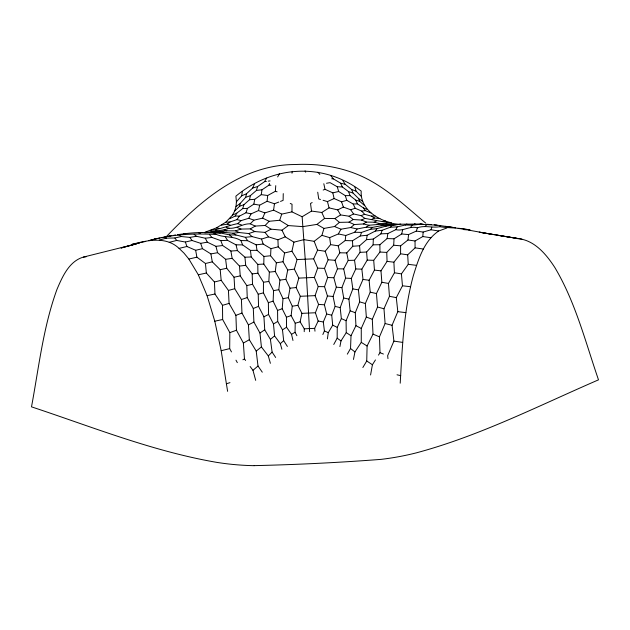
<?xml version="1.0" encoding="UTF-8"?>
<svg xmlns="http://www.w3.org/2000/svg" width="630" height="630" viewBox="0 0 630 630"><rect width="100%" height="100%" fill="white"/><g stroke="black" fill="none" stroke-linecap="round" stroke-linejoin="round"><path stroke-width="0.94" d="M353.461 359.462L354.934 351.95L361.266 342.381L361.273 328.443L366.329 317.024L365.361 303.518L370.219 292.178L369.109 280.248L374.456 270.089L373.708 260.324L379.953 252.039L379.89 244.708L387.111 238.573L387.828 233.565L395.813 229.666C403.381 231.556 409.87 225.461 417.399 227.832C424.722 224.949 432.133 228.202 439.638 226.698C449.749 228.328 460.113 227.477 470.208 230.107L463.704 229.588M281.886 349.264L280.334 343.681L274.578 335.877L273.483 323.985L268.553 314.441L268.364 302.683L263.411 292.848L263.458 282.248L257.922 273.2L257.78 264.411L251.22 256.985L250.464 250.401L242.629 244.897L240.912 240.566C232.588 235.258 222.028 238.423 213.783 233.037C201.663 231.864 189.41 232.84 177.408 234.73M378.488 355.107L380.008 352.698L379.465 336.845L385.111 323.521L383.977 308.747L389.45 296.313L388.466 283.437L394.435 272.766L393.892 262.19L400.578 253.795L400.625 245.842L407.964 239.983L408.587 234.573L416.312 231.076L423.163 232.053L431.03 229.777L438.716 230.982L446.883 227.997M231.486 351.918L229.69 348.611L229.832 332.624L222.642 319.505L222.508 305.329L214.964 294.013L214.444 282.012L206.349 273.034L205.451 263.505L196.899 257.174L195.654 250.275L186.905 246.503L179.054 248.377C166.052 236.085 147.459 240.235 132.048 244.345L139.498 243.109M398.38 224.469C387.151 222.366 376.063 220.532 364.888 218.366L360.99 215.633L353.564 213.948L350.69 209.758L343.358 207.081L337.696 209.9L329.065 207.884L321.773 212.475L311.527 211.074L302.14 216.744L291.966 211.869L292.029 204.222L290.249 203.451M333.75 344.484L337.16 338.192L337.263 327.372L341.35 318.591L340.192 307.629L343.72 298.022L341.901 287.634L345.602 278.113L343.697 268.9L348.201 260.426L346.752 252.921L352.753 246.251L359.58 245.771L366.502 239.676L373.33 239.038L380.937 233.848L387.828 233.565M304.227 331.671L304.274 328.829L300.108 321.836L301.912 313.362L297.888 305.329L300.313 296.289L296.147 287.556L298.809 278.106L294.36 269.136L297.069 259.552L291.934 251.22L293.942 242.156L303.896 239.644L314.181 241.314L321.922 235.329L323.954 228.43L334.514 226.509L339.428 222.374L349.02 222.162L354.343 224.548L363.289 223.965L368.967 225.249L377.228 224.556L396.49 224.571L381.087 225.784L372.558 227.375L366.219 227.202L357.108 228.989L350.705 227.54L340.948 229.21L334.514 226.509M296.903 335.711L295.053 332.27L295.218 323.237L291.115 315.583L292.273 306.219L288.335 297.683L290.013 288.186L285.863 279.35L287.721 269.979L282.996 261.726L284.587 252.969L278.208 246.842L277.925 239.802L268.553 236.88L264.994 232.391L254.764 231.564L248.708 233.549L239.085 232.533L232.95 233.226L223.855 232.368L204.663 232.32M287.382 346.437L283.673 340.633L282.484 329.852L277.704 321.45L277.57 310.417L273.129 301.14L273.57 290.627L268.829 281.46L269.349 272.121L263.797 264.057L263.954 256.457L257.032 250.315L256.15 244.826L247.637 240.691L240.912 240.566M283.256 193.599L283.114 200.387L280.515 201.395M362.864 367.51L366.739 360.974L367.093 345.996L373.015 334.113L372.306 319.315L377.535 307.015L376.449 293.548L381.851 282.272L380.985 270.853L387.064 261.379L386.749 252.417L393.679 245.22L394.041 238.809L401.68 233.982L408.587 234.573M347.327 354.154L350.54 348.492L351.02 335.727L355.942 325.678L355.288 312.724L359.651 301.864L358.431 289.839L363.014 279.444L361.856 269.152L367.219 260.103L366.613 252.024L373.094 244.842L373.33 239.038M292.974 340.476L291.532 334.325L286.563 327.246L286.422 317.229L282.209 308.747L283.02 298.667L278.799 289.698L279.94 280.082L275.247 271.498L276.365 262.805L270.585 255.756L270.939 248.661L263.159 244.038L256.15 244.826M400.207 383.205C402.294 347.075 403.743 310.527 413.406 275.428C418.446 259.276 423.966 240.967 438.716 230.982M205.459 232.053L216.35 227.902L225.902 222.122L232.517 215.082L234.667 211.026L239.597 206.254L243.881 204.726L249.527 199.718L254.717 199.316L261.253 194.646L267.687 195.497L275.349 191.299L275.759 185.653M407.964 239.983L415.028 240.975L422.793 236.549L423.163 232.053M234.667 211.026L235.982 206.608L236.423 201.797L235.888 196.174C272.349 165.729 322.717 162.036 361.203 191.087C360.029 208.341 376.504 219.429 391.514 222.823M232.517 215.082L236.848 213.121L242.715 208.585L247.464 208.373L253.835 204.136L259.678 205.175L267.089 201.269L267.687 195.497M322.851 334.53L324.418 330.939L323.3 321.977L326.679 313.992L324.403 304.794L327.442 295.958L324.544 286.674L327.655 277.531L324.497 268.388L328.12 259.788L325.198 251.252L330.6 244.629L338.223 245.81L345.201 240.566L345.76 235.502L354.643 232.257L361.596 232.407L370.322 229.344L376.984 228.643L385.497 226.257L400.286 224.217L423.013 223.989M225.902 222.122L230.052 221.973L236.943 219.602L239.416 216.129L245.991 212.751L251.094 213.861L258.497 210.57L264.876 212.901L273.593 210.16L274.444 203.758L278.783 202.073M327.395 338.909L328.277 332.664L332.703 325.167L331.726 315.205L335.136 306.4L333.065 296.462L336.318 287.178L333.845 277.736L337.483 268.805L335.034 260.284L339.814 252.803L338.223 245.81M366.502 239.676L367.172 235.258L375.299 231.06L382.095 230.289L390.403 227.194L397.168 226.879L405.389 224.989L412.059 225.186L420.021 224.319L437.015 225.154M261.253 194.646L262.001 189.795L269.01 185.11L270.939 185.267M236.423 201.797L241.652 195.851L242.314 191.709M291.981 173.226L292.312 171.344M370.574 374.992L372.409 364.762L375.448 359.935M253.835 204.136L254.717 199.316M339.909 346.602L340.995 340.917L346.248 332.632L346.083 320.725L350.154 310.803L348.918 299.116L352.839 288.918L351.327 278.421L355.777 268.963L354.532 260.253L360.061 252.339L359.58 245.771M249.527 199.718L250.386 195.631L256.441 190.425L257.599 186.535L264.537 181.653L266.687 178.101M258.497 210.57L259.678 205.175M235.982 206.608L240.376 203.262L245.645 197.363L246.487 193.741L252.63 188.079L254.37 184.157M401.68 233.982L402.672 229.879M239.597 206.254L240.376 203.262M269.01 185.11L269.443 183.424M242.715 208.585L243.881 204.726M431.03 229.777L431.802 227.233M380.937 233.848L382.095 230.289M209.782 232.123C216.137 230.32 222.941 230.879 229.06 228.249C236.77 228.95 242.574 223.493 250.252 223.815L253.914 220.161L262.639 218.137L269.144 221.287L279.704 220.272L281.72 214.121L291.966 211.869M245.991 212.751L247.464 208.373M416.312 231.076L417.399 227.832M314.984 331.183L314.669 328.356L318.158 321.024L315.409 312.756L318.567 304.416L315.071 295.643L318.221 286.587L314.37 277.428L317.67 268.128L313.653 258.843L317.575 250.134L314.181 241.314M345.201 240.566L352.501 240.755L360.234 235.951L361.596 232.407M387.97 358.604L387.647 355.706L393.907 341.106L392.049 325.293L397.814 311.661L396.294 297.628L402.468 285.792L401.412 273.892L408.24 264.324L407.681 254.827L415.091 247.858L415.028 240.975M262.639 218.137L264.876 212.901M395.813 229.666L397.168 226.879M210.444 230.383C219.917 229.548 228.414 225.367 237.675 223.65L241.164 220.602L248.763 218.279L251.094 213.861M321.922 235.329L329.663 237.636L338.365 233.943L340.948 229.21M229.58 218.775L235.266 215.995L236.848 213.121M277.649 176.92L279.429 173.778M410.697 227.257L412.059 225.186M375.299 231.06L376.984 228.643M354.643 232.257L357.108 228.989M425.242 226.288L426.557 224.831M204.782 232.816L226.879 230.84L235.589 230.832L240.983 229.076L250.323 228.895L255.229 226.075L265.143 225.469L269.144 221.287M270.388 363.305L268.309 355.934L272.113 352.091L270.412 339.389L264.734 329.797L263.931 316.803L258.536 306.345L258.229 294.241L252.512 284.264L252.173 273.9L245.7 265.325L244.944 257.221L237.439 250.598L236.014 244.834L227.509 240.314L225.343 236.872M279.704 220.272L288.327 225.571L302.849 226.627L316.977 224.39L324.56 218.421L334.869 218.571L340.554 214.924L349.099 216.216L353.241 219.531L361.549 220.043L366.4 222.083L374.149 222.201L379.323 223.469L386.182 223.563L387.056 222.705M439.638 226.698L440.669 225.682L455.71 227.8M390.403 227.194L392.08 225.564M166.588 236.392C201.096 200.316 242.251 164.469 295.218 164.532C316.488 163.485 338.145 166.399 357.871 174.62C383.93 185.362 404.452 205.388 425.778 223.146M280.334 343.681L283.673 340.633M370.322 229.344L372.558 227.375M255.693 380.37L252.969 370.314L258.009 366.014L256.213 351.075L249.323 339.735L248.417 324.883L241.967 313.055L241.408 299.51L234.738 288.713L234.037 277.224L226.745 268.278L225.619 259.3L217.586 252.701L215.956 246.338L207.349 242.18L200.655 243.33L192.016 240.487L185.377 242.03L176.668 240.447L169.234 242.322M270.412 339.389L274.578 335.877M350.705 227.54L354.343 224.548M256.213 351.075L261.403 346.941L259.969 333.026L253.914 322.064L253.291 308.495L247.251 297.596L246.787 285.587L240.243 275.909L239.51 266.088L232.147 258.347L230.887 251.039L222.658 245.535L220.799 240.629L211.956 237.439L205.278 238.219L196.434 236.282L189.898 237.392L181.275 236.518L174.888 237.998L166.328 238.156L159.319 240.069M221.492 225.154L227.209 224.138L230.052 221.973M265.143 225.469L270.955 229.162L281.988 230.178L288.327 225.571M366.219 227.202L368.967 225.249M405.389 224.989L406.862 223.973M259.969 333.026L264.734 329.797M282.484 329.852L286.563 327.246M349.02 222.162L353.241 219.531M363.289 223.965L366.4 222.083M273.483 323.985L277.704 321.45M291.532 334.325L295.053 332.27M245.598 360.462L244.464 358.942L243.377 343.043L249.323 339.735M312.157 202.569L310.511 203.466L311.527 211.074M264.994 232.391L270.955 229.162M374.149 222.201L376.449 221.004M377.228 224.556L379.323 223.469M242.881 359.769L244.464 358.942M263.931 316.803L268.553 314.441M248.417 324.883L253.914 322.064M349.099 216.216L353.564 213.948M361.549 220.043L364.888 218.366M385.497 226.257L387.387 225.32M372.023 219.201L374.48 218.019L379.858 218.563M323.088 200.277L327.458 201.6L334.12 198.544L341.547 201.828L346.791 200.332L353.186 204.033L357.454 203.876L363.392 207.908L367.455 209.514M241.652 195.851L246.487 193.741M381.087 225.784L383.079 224.941M253.291 308.495L258.536 306.345M277.925 239.802L285.24 236.856L293.942 242.156M323.182 190.032L325.001 189.299L332.805 192.859L338.656 191.504L345.303 195.623L350.004 195.623L355.769 200.143L359.683 201.34L364.707 205.679M420.021 224.319L421.202 223.855M243.377 343.043L236.447 330.23L235.896 315.354L241.967 313.055M245.645 197.363L250.386 195.631M360.99 215.633L364.628 214.318L371.353 216.114L374.48 218.019M229.832 332.624L236.447 330.23M277.57 310.417L282.209 308.747M286.422 317.229L291.115 315.583M227.619 391.34L226.398 383.82L229.966 382.623M350.69 209.758L355.194 208.254L361.714 211.082L364.628 214.318M241.408 299.51L247.251 297.596M268.364 302.683L273.129 301.14M217.665 232.415L229.446 234.832L235.959 234.99L245.346 237.305L252.039 236.589L261.544 239.061L268.553 236.88M252.63 188.079L257.599 186.535M383.001 221.539L385.339 220.862M222.508 305.329L229.076 303.408L235.896 315.354M295.218 323.237L300.108 321.836M134.592 244.267L121.078 248L136.647 243.786L83.491 257.064C69.15 261.159 62.417 276.664 57.039 289.217C43.187 327.041 38.863 367.479 31.5 406.846C92.563 427.053 152.869 451.387 216.539 462.333A199.033 142.955 -1.8 0 0 254.197 465.68M200.655 243.33L202.482 248.677L210.877 253.914L212.302 261.852L220.193 269.671L221.169 280.287L228.438 290.446L234.738 288.713M149.326 240.495C171.139 234.368 193.89 233.202 216.279 234.502M148.924 240.684L156.027 238.746M258.229 294.241L263.411 292.848M214.444 282.012L221.169 280.287M270.939 248.661L278.208 246.842M226.398 383.82L221.185 350.713L229.69 348.611M161.752 237.746L171.895 235.541M390.545 224.587L395.853 224.619M205.451 263.505L212.302 261.852M284.587 252.969L291.934 251.22M195.654 250.275L202.482 248.677M179.054 248.377L183.976 253.102L188.858 259.04L196.899 257.174M246.787 285.587L252.512 284.264M188.858 259.04L198.324 274.782L206.349 273.034M198.324 274.782L207.089 295.659L214.791 321.198L222.642 319.505M220.193 269.671L226.745 268.278M234.037 277.224L240.243 275.909M137.907 243.078L145.758 241.416M207.089 295.659L214.964 294.013M283.02 298.667L288.335 297.683M154.704 239.03L159.988 238.069M210.877 253.914L217.586 252.701M83.475 257.064L86.019 256.82M273.57 290.627L278.799 289.698M326.49 183.267L330.057 182.653L337.255 186.756L342.366 186.952L348.587 191.646L352.973 192.993L358.478 198.434L362.723 201.411M276.365 262.805L282.996 261.726M292.273 306.219L297.888 305.329M173.778 235.266L175.66 234.99M225.619 259.3L232.147 258.347M263.458 282.248L268.829 281.46M264.537 181.653L266.395 181.401M268.246 181.149L270.097 180.897M207.388 232.478L209.144 232.242M361.714 211.082L365.353 210.625L370.92 212.924M287.721 269.979L294.36 269.136M239.51 266.088L245.7 265.325M252.173 273.9L257.922 273.2M279.94 280.082L285.863 279.35M304.274 328.829L314.669 328.356M215.956 246.338L222.658 245.535M256.441 190.425L262.001 189.795M263.954 256.457L270.585 255.756M269.349 272.121L275.247 271.498M290.013 288.186L296.147 287.556M360.234 235.951L367.172 235.258M198.97 232.738L201.891 232.446M297.069 259.552L313.653 258.843M301.912 313.362L315.409 312.756M230.887 251.039L237.439 250.598M395.325 224.461L400.759 224.107M169.076 235.951L170.722 235.841M298.809 278.106L314.37 277.428M300.313 296.289L315.071 295.643M257.78 264.411L263.797 264.057M371.353 216.114L375.055 215.932M220.799 240.629L227.509 240.314M360.061 252.339L366.613 252.024M244.944 257.221L251.22 256.985M348.201 260.426L354.532 260.253M373.094 244.842L379.89 244.708M250.464 250.401L257.032 250.315M236.014 244.834L242.629 244.897M318.221 286.587L324.544 286.674M254.205 465.633C296.517 464.656 338.885 462.617 381.087 459.365A196.229 139.923 -8.2 0 0 416.233 452.883C479.658 435.905 538.508 405.822 598.5 379.843C585.443 341.964 575.537 302.25 554.857 267.553C546.234 254.213 533.988 239.502 516.891 238.557M337.483 268.805L343.697 268.9M339.814 252.803L346.752 252.921M213.783 233.037L220.264 233.179M355.777 268.963L361.856 269.152M327.655 277.531L333.845 277.736M235.266 215.995L239.416 216.129M387.111 238.573L394.041 238.809M367.219 260.103L373.708 260.324M317.67 268.128L324.497 268.388M345.602 278.113L351.327 278.421M379.953 252.039L386.749 252.417M431.306 224.579L426.644 224.272M331.719 178.778L333.435 178.888L340.617 183.188L345.232 184.338L351.595 189.472L356.1 191.197L361.541 196.686M318.567 304.416L324.403 304.794M328.12 259.788L335.034 260.284M336.318 287.178L341.901 287.634M211.625 231.856L213.239 231.998M393.679 245.22L400.625 245.842M327.442 295.958L333.065 296.462M445.371 226.343L447.15 226.516M402.468 285.792L410.571 286.721M374.456 270.089L380.985 270.853M387.064 261.379L393.892 262.19M397.814 311.661L405.885 312.637M458.136 228.438L465.216 229.312M408.24 264.324L416.509 265.356M363.014 279.444L369.109 280.248M434.204 224.808L440.669 225.682M386.182 223.563L391.569 224.335M415.091 247.858L423.391 249.031M422.793 236.549L430.888 237.73M400.578 253.795L407.681 254.827M317.575 250.134L325.198 251.252M393.907 341.106L402.664 342.405M496.684 235.148L518.262 238.605L479.241 232.202L521.908 239.124M394.435 272.766L401.412 273.892M216.35 227.902L219.232 228.375M352.839 288.918L358.431 289.839M493.4 234.604L469.027 230.194M183.527 233.801L185.48 234.147M381.851 282.272L388.466 283.437M318.158 321.024L323.3 321.977M389.45 296.313L396.294 297.628M448.93 226.682L452.647 227.446M338.365 233.943L345.76 235.502M343.72 298.022L348.918 299.116M370.219 292.178L376.449 293.548M397.018 374.795L400.727 375.653M236.943 219.602L241.164 220.602M326.679 313.992L331.726 315.205M335.136 306.4L340.192 307.629M221.201 231.706L223.855 232.368M385.111 323.521L392.049 325.293M377.535 307.015L383.977 308.747M359.651 301.864L365.361 303.518M275.349 191.299L277.106 191.811M320.465 199.482L318.717 198.946L317.725 192.213M227.209 224.138L230.273 225.091M224.138 229.95L226.879 230.84M226.139 227.265L229.06 228.249M267.089 201.269L274.444 203.758M237.675 223.65L241.668 225.036M248.763 218.279L253.914 220.161M350.154 310.803L355.288 312.724M366.329 317.024L372.306 319.315M198.426 232.706L200.686 233.588M380.008 352.698L383.402 354.036M237.171 227.477L240.983 229.076M373.015 334.113L379.465 336.845M324.418 330.939L328.277 332.664M341.35 318.591L346.083 320.725M250.252 223.815L255.229 226.075M164.398 237.258L166.328 238.156M332.703 325.167L337.263 327.372M273.593 210.16L281.72 214.121M235.589 230.832L239.085 232.533M215.358 229.871L216.854 230.635M355.942 325.678L361.273 328.443M316.977 224.39L323.954 228.43M232.95 233.226L235.959 234.99M414.634 223.689L415.327 224.107M179.07 235.195L181.275 236.518M250.323 228.895L254.764 231.564M361.266 342.381L367.093 345.996M346.248 332.632L351.02 335.727M366.739 360.974L372.409 364.762M337.16 338.192L340.995 340.917M350.54 348.492L354.934 351.95M334.869 218.571L339.428 222.374M194.142 234.336L196.434 236.282M229.446 234.832L231.998 237.077M248.708 233.549L252.039 236.589M209.64 234.777L211.956 237.439M317.93 172.234L319.82 174.463M330.624 175.542L333.435 178.888M261.403 346.941L268.309 355.934M250.134 366.518L252.969 370.314M174.888 237.998L176.668 240.447M363.392 207.908L365.353 210.625M258.009 366.014L262.285 372.196M189.898 237.392L192.016 240.487M245.346 237.305L247.637 240.691M272.113 352.091L275.641 357.462M342.885 180.597L345.232 184.338M337.696 209.9L340.554 214.924M235.982 360.171L237.329 362.652M205.278 238.219L207.349 242.18M281.988 230.178L285.24 236.856M353.186 204.033L355.194 208.254M321.773 212.475L324.56 218.421M305.07 170.832L305.715 172.21M340.617 183.188L342.366 186.952M355.769 200.143L357.454 203.876M358.478 198.434L359.683 201.34M351.595 189.472L352.973 192.993M348.587 191.646L350.004 195.623M341.547 201.828L343.358 207.081M185.377 242.03L186.905 246.503M261.544 239.061L263.159 244.038M345.303 195.623L346.791 200.332M354.855 187.149L356.1 191.197M337.255 186.756L338.656 191.504M327.458 201.6L329.065 207.884M214.791 321.198L221.185 350.713M332.805 192.859L334.12 198.544M323.82 183.724L325.001 189.299M329.663 237.636L330.6 244.629M302.14 216.744L306.558 277.633L309.598 331.695M228.438 290.446L229.076 303.408M352.501 240.755L352.753 246.251"/></g></svg>
